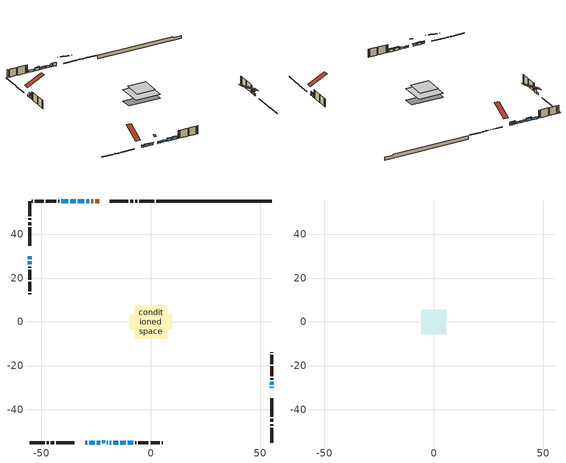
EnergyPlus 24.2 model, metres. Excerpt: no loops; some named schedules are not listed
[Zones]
conditioned space
 floor adiabatic (AdiabaticFloorConstruction): -7.55,-7.55 -7.55,7.55 7.55,7.55 7.55,-7.55 z3.23
 floor foundation (Slab1 construction): -9.94,-3.23 -9.94,3.23 9.94,3.23 9.94,-3.23 z-1.52
 wall outside (RimJoist1 construction): 1.67,55.28 -5.21,55.28 / -55.28,-55.28 -48.4,-55.28 / -55.28,55.28 -55.28,48.4 / 55.28,-55.28 55.28,-48.4 z0.79:1.09
 wall outside (RimJoist2 construction): -6.14,55.28 -7,55.28 / -47.47,-55.28 -46.61,-55.28 / -55.28,47.47 -55.28,46.61 / 55.28,-47.47 55.28,-46.61 z0.79:1.09
 wall outside (RimJoist3 construction): -7.93,55.28 -9.43,55.28 / -45.68,-55.28 -44.18,-55.28 / -55.28,45.68 -55.28,44.18 / 55.28,-45.68 55.28,-44.18 z0.79:1.09
 wall outside (RimJoist4 construction): -10.36,55.28 -18.74,55.28 / -43.25,-55.28 -34.87,-55.28 / -55.28,43.25 -55.28,34.87 / 55.28,-43.25 55.28,-34.87 z0.79:1.09
 wall outside (AdiabaticWallConstruction 1): -23.58,55.28 -25.33,55.28 / -26.25,55.28 -27.11,55.28 z0.79:2.82
 wall outside (AdiabaticWallConstruction): -28.04,55.28 -29.44,55.28 / -55.28,30.03 -55.28,28.68 / 55.28,-30.03 55.28,-29.66 / -20.12,-55.28 -19.61,-55.28 / -18.69,-55.28 -18.01,-55.28 / -37.71,55.28 -40.87,55.28 / -17.08,-55.28 -14.83,-55.28 z0.79:2.01; -30.03,-55.28 -29.04,-55.28 / -30.37,55.28 -33.42,55.28 z0.79:1.78; -28.11,-55.28 -25.67,-55.28 / -24.75,-55.28 -23.12,-55.28 z0.79:1.96; -34.35,55.28 -36.79,55.28 z0.79:2.37; -13.9,-55.28 -11.46,-55.28 / -10.53,-55.28 -8.09,-55.28 / 55.28,-28.73 55.28,-27.21 z0.79:2.31; -55.28,27.75 -55.28,26.27 z0.79:2.77
 wall outside (Wall1 construction): -41.8,55.28 -42.33,55.28 / -7.16,-55.28 -6.63,-55.28 / -55.28,25.35 -55.28,24.81 / 55.28,-26.28 55.28,-25.74 z0.79:5.67
 wall outside (Wall2 construction): -43.26,55.28 -47.92,55.28 / -5.7,-55.28 -1.04,-55.28 / -55.28,23.88 -55.28,19.22 / 55.28,-24.81 55.28,-20.15 z0.79:5.67
 wall outside (Wall3 construction): -48.85,55.28 -53.05,55.28 / -0.11,-55.28 4.09,-55.28 / -55.28,18.29 -55.28,14.09 / 55.28,-19.22 55.28,-15.02 z0.79:5.67
 wall outside (Wall4 construction): -53.98,55.28 -54.36,55.28 / 5.02,-55.28 5.39,-55.28 / -55.28,13.16 -55.28,12.79 / 55.28,-14.09 55.28,-13.72 z0.79:5.67
 wall foundation (FoundationWall1 construction): 2.6,55.28,-1.52 2.6,55.28,0.79 50.02,55.28,0.79 50.02,55.28,0.12 55.28,55.28,0.12 55.28,55.28,-1.52
 window (WindowConstruction 11): -28.04,55.28 -29.44,55.28 z0.79:2.01
 window (WindowConstruction 6): -30.03,-55.28 -29.04,-55.28 z0.79:1.78
 window (WindowConstruction 7): -28.11,-55.28 -25.68,-55.28 z0.79:1.96
 window (WindowConstruction 8): -24.75,-55.28 -23.12,-55.28 z0.79:1.96
 window (WindowConstruction 9): -30.37,55.28 -33.42,55.28 z0.79:1.78
 window (WindowConstruction 10): -34.35,55.28 -36.79,55.28 z0.79:2.37
 window (WindowConstruction 12): -55.28,30.03 -55.28,28.68 z0.79:2.01
 window (WindowConstruction 13): 55.28,-30.03 55.28,-29.66 z0.79:2.01
 window (WindowConstruction 14): -20.12,-55.28 -19.61,-55.28 z0.79:2.01
 window (WindowConstruction 15): -18.69,-55.28 -18.01,-55.28 z0.79:2.01
 window (WindowConstruction): -37.72,55.28 -40.87,55.28 z0.79:2.01
 window (WindowConstruction 1): -17.08,-55.28 -14.83,-55.28 z0.79:2.01
 window (WindowConstruction 2): -13.9,-55.28 -11.46,-55.28 z0.79:2.31
 window (WindowConstruction 3): -10.53,-55.28 -8.09,-55.28 z0.79:2.31
 window (WindowConstruction 4): -55.28,27.75 -55.28,26.28 z0.79:2.77
 window (WindowConstruction 5): 55.28,-28.73 55.28,-27.21 z0.79:2.31
 door (Door): -23.58,55.28 -25.33,55.28 z0.79:2.82
 door (Door 1): -26.25,55.28 -27.11,55.28 z0.79:2.82
 ceiling adiabatic (AdiabaticFloorConstruction): 7.55,-7.55 7.55,7.55 -7.55,7.55 -7.55,-7.55 z3.23
 roof outside (AdiabaticRoofConstruction): -21.05,-55.29,5.67 -21.05,-54.26,6.18 -22.19,-54.26,6.18 -22.19,-55.29,5.67
 skylight (SkylightConstruction): -21.05,-55.28,5.67 -21.05,-54.26,6.18 -22.19,-54.26,6.18 -22.19,-55.28,5.67
attic - vented
 floor to conditioned space (Floor1 construction Reversed): -5.64,-5.64 -5.64,5.64 5.64,5.64 5.64,-5.64 z5.67
 roof outside (Roof1 construction): -22.65,55.28,5.67 -22.65,44.61,11 -19.67,44.61,11 -19.67,55.28,5.67; -30.96,-55.28,5.67 -30.96,-44.61,11 -33.95,-44.61,11 -33.95,-55.28,5.67; -55.28,30.96,5.67 -44.61,30.96,11 -44.61,33.95,11 -55.28,33.95,5.67; 55.28,-30.96,5.67 44.61,-30.96,11 44.61,-33.95,11 55.28,-33.95,5.67
shading: -28.74,-55.28 -30.33,-55.28 -30.33,-55.58 -28.74,-55.58 z2.08; -25.38,-55.28 -28.41,-55.28 -28.41,-55.58 -25.38,-55.58 z2.26; -22.82,-55.28 -25.04,-55.28 -25.04,-55.58 -22.82,-55.58 z2.26; -33.72,55.28 -30.07,55.28 -30.07,55.58 -33.72,55.58 z2.08; -37.09,55.28 -34.05,55.28 -34.05,55.58 -37.09,55.58 z2.66; -11.16,-55.28 -14.2,-55.28 -14.2,-55.58 -11.16,-55.58 z2.61; -7.8,-55.28 -10.83,-55.28 -10.83,-55.58 -7.8,-55.58 z2.61; -55.28,25.36 -55.28,28.66 -55.58,28.66 -55.58,25.36 z3.68; 55.28,-26.3 55.28,-29.64 55.58,-29.64 55.58,-26.3 z3.23
[Building]
Building 1: Terrain=Suburbs
[Site:Location]
Montreal St Hubert_QC: Latitude {deg}=45.52; Longitude {deg}=-73.42; Time Zone {hr}=-5; Elevation {m}=27; Keep Site Location Information=Yes
[Site:GroundTemperature:Shallow]
1.93383, -0.393777, -0.58018, 0.524388, 4.95861, 9.37218, 13.1985, 15.6224, 15.8283, 13.8569, 10.1281, 5.84996
[Site:WaterMainsTemperature]
Calculation Method=Schedule; Temperature Schedule=mains temperature schedule
[Material] Roughness=Rough; Thermal Absorptance=0.9
Name | Thickness {m} | Conductivity {W/m-K} | Density {kg/m3} | Specific Heat {J/kg-K} | Solar Absorptance | Visible Absorptance
asphalt or fiberglass shingles | 0.00635 | 0.162714 | 1121.4 | 1465.45 | 0.84 | 0.84
asphalt or fiberglass shingles 1 | 0.00635 | 0.162714 | 1121.4 | 1465.45 | 0.7 | 0.7
ceiling loosefill ins | 0.254 | 0.0480833 | 16.02 | 1046.75 | 0.7 | 0.7
ceiling stud and cavity | 0.1397 | 0.0891429 | 65.682 | 1177.47 | 0.7 | 0.7
concrete 4.0 in. | 0.1016 | 1.803125 | 2242.8 | 837.4 | 0.7 | 0.7
concrete 8.0 in. | 0.2032 | 1.803125 | 2242.8 | 837.4 | 0.7 | 0.7
door material | 0.04445 | 0.0451087 | 512.64 | 1214.23 | 0.7 | 0.7
exterior vertical ins | 0.0454343 | 0.029427 | 32.04 | 1214.23 | 0.7 | 0.7
floor covering | 0.0127 | 0.0433444 | 54.468 | 1339.84 | 0.6 | 0.6
floor rigid ins; roof rigid ins; wall rigid ins 1 | 0.512978 | 0.029427 | 32.04 | 1214.23 | 0.7 | 0.7
floor stud and cavity | 0.1397 | 1.75129 | 37.0049 | 1207.88 | 0.7 | 0.7
furniture material conditioned space 1 | 0.1524 | 0.115458 | 640.8 | 1214.23 | 0.6 | 0.6
gypsum board | 0.0127 | 0.160291 | 801 | 837.4 | 0.6 | 0.6
gypsum board 1 | 0.0127 | 0.160291 | 801 | 837.4 | 0.7 | 0.7
osb sheathing 0.5 in. | 0.0127 | 0.115458 | 512.64 | 1214.23 | 0.7 | 0.7
osb sheathing 0.75 in. | 0.01905 | 0.115458 | 512.64 | 1214.23 | 0.7 | 0.7
osb sheathing 2.0 in. | 0.0508 | 0.115458 | 512.64 | 1214.23 | 0.7 | 0.7
rim joist rigid ins; wall rigid ins | 0.051816 | 0.029427 | 32.04 | 1214.23 | 0.7 | 0.7
rim joist stud and cavity | 0.0508 | 0.029095 | 125.044 | 1163.47 | 0.6 | 0.6
rim joist stud and cavity 1 | 0.0508 | 0.286837 | 125.044 | 1163.47 | 0.6 | 0.6
rim joist stud and cavity 2 | 0.0508 | 0.270689 | 125.044 | 1163.47 | 0.6 | 0.6
roof stud and cavity | 0.18415 | 1.78687 | 37.0049 | 1207.88 | 0.6 | 0.6
wall stud and cavity | 0.1397 | 0.179501 | 139.0536 | 1170.24 | 0.7 | 0.7
wall stud and cavity 1 | 0.1397 | 0.167736 | 139.0536 | 1170.24 | 0.7 | 0.7
wall stud and cavity 2 | 0.1397 | 0.163249 | 139.0536 | 1170.24 | 0.7 | 0.7
wall stud and cavity 3 | 0.1397 | 0.144779 | 139.0536 | 1170.24 | 0.7 | 0.7
wall stud and cavity 4 | 0.0889 | 0.380278 | 52.3479 | 1209.89 | 0.7 | 0.7
wall stud and cavity 5 | 0.0889 | 0.391764 | 83.0341 | 1211.67 | 0.7 | 0.7
wood siding | 0.0254 | 0.102417 | 544.68 | 1172.36 | 0 | 0
wood siding 1; wood siding 2; wood siding 3 | 0.0254 | 0.102417 | 544.68 | 1172.36 | 0.7 | 0.7
[WindowMaterial:SimpleGlazingSystem]
Name | U-Factor {W/m2-K} | Solar Heat Gain Coefficient
SkylightMaterial | 1.35496 | 0.435
WindowMaterial | 2.123 | 0.48
WindowMaterial 1 | 2.23089 | 0.47
WindowMaterial 10 | 2.975272 | 0.62
WindowMaterial 11 | 4.15402 | 0.66
WindowMaterial 12 | 4.43849 | 0.64
WindowMaterial 13 | 4.24601 | 0.65
WindowMaterial 2 | 2.13663 | 0.48
WindowMaterial 3 | 2.39725 | 0.47
WindowMaterial 4 | 2.99003 | 0.58
WindowMaterial 5 | 2.29278 | 0.47
WindowMaterial 6 | 2.73452 | 0.45
WindowMaterial 7 | 2.52217 | 0.46
WindowMaterial 8 | 2.39441 | 0.47
WindowMaterial 9 | 2.51763 | 0.46
[Construction]
AdiabaticFloorConstruction: floor stud and cavity, floor rigid ins, osb sheathing 0.75 in., floor covering
AdiabaticRoofConstruction: asphalt or fiberglass shingles 1, roof rigid ins, osb sheathing 0.75 in., roof stud and cavity
AdiabaticWallConstruction: wood siding 2, wall rigid ins 1, wall stud and cavity 4, gypsum board
AdiabaticWallConstruction 1: wood siding 3, wall rigid ins 1, wall stud and cavity 4, gypsum board
Door; Door 1: door material
Floor1 construction Reversed: gypsum board, ceiling stud and cavity, ceiling loosefill ins
FoundationWall1 construction: concrete 8.0 in., gypsum board 1
furniture construction conditioned space 1: furniture material conditioned space 1
PartitionWallConstruction: gypsum board, wall stud and cavity 5, gypsum board
RimJoist1 construction; RimJoist4 construction: wood siding 1, osb sheathing 2.0 in., rim joist stud and cavity
RimJoist2 construction: wood siding 1, rim joist rigid ins, osb sheathing 2.0 in., rim joist stud and cavity 1
RimJoist3 construction: wood siding 1, rim joist rigid ins, osb sheathing 2.0 in., rim joist stud and cavity 2
Roof1 construction: asphalt or fiberglass shingles
SkylightConstruction: SkylightMaterial
Slab1 construction: concrete 4.0 in.
Wall1 construction: wood siding, wall rigid ins, osb sheathing 0.5 in., wall stud and cavity, gypsum board
Wall2 construction: wood siding, wall rigid ins, osb sheathing 0.5 in., wall stud and cavity 1, gypsum board
Wall3 construction: wood siding, wall rigid ins, osb sheathing 0.5 in., wall stud and cavity 2, gypsum board
Wall4 construction: wood siding, wall rigid ins, osb sheathing 0.5 in., wall stud and cavity 3, gypsum board
WindowConstruction; WindowConstruction 10: WindowMaterial
WindowConstruction 1: WindowMaterial 1
WindowConstruction 11: WindowMaterial 10
WindowConstruction 12; WindowConstruction 15: WindowMaterial 11
WindowConstruction 13: WindowMaterial 12
WindowConstruction 14: WindowMaterial 13
WindowConstruction 2: WindowMaterial 2
WindowConstruction 3: WindowMaterial 3
WindowConstruction 4: WindowMaterial 4
WindowConstruction 5: WindowMaterial 5
WindowConstruction 6: WindowMaterial 6
WindowConstruction 7: WindowMaterial 7
WindowConstruction 8: WindowMaterial 8
WindowConstruction 9: WindowMaterial 9
[Zone] Multiplier=1; Part of Total Floor Area=Yes
Name | Volume {m3}
attic - vented | 108.648
conditioned space | 891.3
[Space]
Name | Zone | Volume {m3}
attic - vented 1 | attic - vented | 108.648
conditioned space 1 | conditioned space | 891.3
[ZoneInfiltration:EffectiveLeakageArea]
infil attic - vented 1: Zone or Space=attic - vented 1; Schedule=Always On Discrete; Effective Air Leakage Area {cm2}=4926.17; Stack Coefficient=0.000371146; Wind Coefficient=1.30165e-05
[ZoneMixing]
whole house fan mix: Zone or Space=attic - vented; Schedule=Always On Continuous; Design Flow Rate Calculation Method=Flow/Zone; Design Flow Rate {m3/s}=0; Source Zone or Space=conditioned space
[SurfaceProperty:ExposedFoundationPerimeter]
Slab1: Exposed Perimeter Calculation Method=TotalExposedPerimeter; Total Exposed Perimeter {m}=52.682
[InternalMass] Zone or ZoneList=conditioned space; Space or SpaceList=conditioned space 1
Name | Construction | Surface Area {m2}
furniture mass conditioned space 1 | furniture construction conditioned space 1 | 142.6
partition wall mass | PartitionWallConstruction | 356.501
[Lights]
interior lighting: Zone or ZoneList or Space or SpaceList=conditioned space 1; Schedule=interior lighting schedule; Design Level Calculation Method=LightingLevel; Lighting Level {W}=343.2; Return Air Fraction=0; Fraction Radiant=0.6; Fraction Visible=0.2; Fraction Replaceable=1
[People]
occupants: Zone or ZoneList or Space or SpaceList=conditioned space 1; Number of People Schedule=occupants schedule; Number of People Calculation Method=People; Number of People=3; Fraction Radiant=0.314171; Sensible Heat Fraction=0.56303; Activity Level Schedule=occupants activity schedule; Carbon Dioxide Generation Rate {m3/s-W}=0; Enable ASHRAE 55 Comfort Warnings=No; Mean Radiant Temperature Calculation Type=EnclosureAveraged
[ElectricEquipment] Zone or ZoneList or Space or SpaceList=conditioned space 1; Design Level Calculation Method=EquipmentLevel
Name | Schedule | Design Level {W} | Fraction Latent | Fraction Radiant | Fraction Lost
clothes dryer | clothes dryer schedule | 140.772 | 0.015 | 0.081 | 0.85
clothes washer | clothes washer schedule | 32.1985 | 0.03 | 0.162 | 0.7
cooking range | cooking range schedule | 215.147 | 0.08 | 0.432 | 0.2
dishwasher | dishwasher schedule | 66.8632 | 0.3 | 0.18 | 0.4
fridge | fridge schedule | 72.9452 | 0 | 0.6 | 0
mech vent house fan | mech vent house fan schedule | 350 | 0 | 0 | 1
mech vent house fan cfis | mech vent house fan cfis schedule | 0 | 0 | 0 | 0
misc plug loads | misc plug loads schedule | 494.7 | 0.045 | 0.513 | 0.1
whole house fan | Always On Discrete | 0 | 0 | 0 | 1
[OtherEquipment] Zone or ZoneList or Space or SpaceList=conditioned space 1; Design Level Calculation Method=EquipmentLevel
Name | Fuel Type | Schedule | Design Level {W} | Fraction Latent | Fraction Radiant | Fraction Lost
clothes dryer 1 | Electricity | clothes dryer schedule | 0 | 0.015 | 0.081 | 0.85
cooking range 1 | Electricity | cooking range schedule | 0 | 0.08 | 0.432 | 0.2
general water use latent | None | general water use schedule | 62.594 | 1 | 0 | 0
general water use sensible | None | general water use schedule | -61.6891 | 0 | 0.6 | 0
mech vent house fan latent load | None | Always On Discrete | 0 | 1 | 0 | 0
mech vent house fan sensible load | None | Always On Discrete | 0 | 0 | 0 | 0
water heater energy adjustment1 | Electricity | Always On Discrete | 0.01 | 0 | 0 | 1
[ZoneInfiltration:DesignFlowRate] Zone or ZoneList or Space or SpaceList=conditioned space 1; Schedule=Always On Discrete; Design Flow Rate Calculation Method=Flow/Zone; Design Flow Rate {m3/s}=0
infil flow; natural vent flow; whole house fan flow
[Foundation:Kiva]
Foundation Kiva 1: Initial Indoor Air Temperature {C}=21; Wall Height Above Grade {m}=0.789981; Wall Depth Below Slab {m}=0.2032; Custom Block Material Name 1=exterior vertical ins; Custom Block Depth 1 {m}=2.30999; Custom Block X Position 1 {m}=0.2159; Custom Block Z Position 1 {m}=0
[Foundation:Kiva:Settings]
Soil Conductivity {W/m-K}=0.849921; Soil Density {kg/m3}=1842.3; Soil Specific Heat {J/kg-K}=418.7; Ground Solar Absorptivity=0.9; Ground Thermal Absorptivity=0.9; Ground Surface Roughness {m}=0.03; Far-Field Width {m}=40; Deep-Ground Boundary Condition=ZeroFlux; Deep-Ground Depth {m}=40; Minimum Cell Dimension {m}=0.2; Maximum Cell Growth Coefficient=3; Simulation Timestep=Timestep
[Exterior:Lights]
exterior lighting: Schedule=exterior lighting schedule; Design Level {W}=75.6
[Schedule:Constant]
Name | Hourly Value
Always On Continuous; mech vent house fan schedule; mech vent house fan cfis schedule; Always On Discrete | 1
occupants activity schedule | 117.228
fridge schedule | 0
[Schedule:Week:Daily]
interior lighting schedule Week Rule - Jan1-Jan27: interior lighting schedule day, interior lighting schedule day, interior lighting schedule day, interior lighting schedule day, interior lighting schedule day, interior lighting schedule day, interior lighting schedule day, interior lighting schedule default day, interior lighting schedule default day, interior lighting schedule default day, interior lighting schedule default day, interior lighting schedule default day
interior lighting schedule Week Rule - Jan28-Feb3: interior lighting schedule day, interior lighting schedule day, interior lighting schedule day, interior lighting schedule day, interior lighting schedule day 1, interior lighting schedule day 1, interior lighting schedule day 1, interior lighting schedule default day, interior lighting schedule default day, interior lighting schedule default day, interior lighting schedule default day, interior lighting schedule default day
interior lighting schedule Week Rule - Feb4-Feb24: interior lighting schedule day 1, interior lighting schedule day 1, interior lighting schedule day 1, interior lighting schedule day 1, interior lighting schedule day 1, interior lighting schedule day 1, interior lighting schedule day 1, interior lighting schedule default day, interior lighting schedule default day, interior lighting schedule default day, interior lighting schedule default day, interior lighting schedule default day
interior lighting schedule Week Rule - Feb25-Mar3: interior lighting schedule day 1, interior lighting schedule day 1, interior lighting schedule day 1, interior lighting schedule day 1, interior lighting schedule day 2, interior lighting schedule day 2, interior lighting schedule day 2, interior lighting schedule default day, interior lighting schedule default day, interior lighting schedule default day, interior lighting schedule default day, interior lighting schedule default day
interior lighting schedule Week Rule - Mar4-Mar31: interior lighting schedule day 2, interior lighting schedule day 2, interior lighting schedule day 2, interior lighting schedule day 2, interior lighting schedule day 2, interior lighting schedule day 2, interior lighting schedule day 2, interior lighting schedule default day, interior lighting schedule default day, interior lighting schedule default day, interior lighting schedule default day, interior lighting schedule default day
interior lighting schedule Week Rule - Apr1-Apr28: interior lighting schedule day 3, interior lighting schedule day 3, interior lighting schedule day 3, interior lighting schedule day 3, interior lighting schedule day 3, interior lighting schedule day 3, interior lighting schedule day 3, interior lighting schedule default day, interior lighting schedule default day, interior lighting schedule default day, interior lighting schedule default day, interior lighting schedule default day
interior lighting schedule Week Rule - Apr29-May5: interior lighting schedule day 3, interior lighting schedule day 3, interior lighting schedule day 4, interior lighting schedule day 4, interior lighting schedule day 4, interior lighting schedule day 4, interior lighting schedule day 4, interior lighting schedule default day, interior lighting schedule default day, interior lighting schedule default day, interior lighting schedule default day, interior lighting schedule default day
interior lighting schedule Week Rule - May6-May26: interior lighting schedule day 4, interior lighting schedule day 4, interior lighting schedule day 4, interior lighting schedule day 4, interior lighting schedule day 4, interior lighting schedule day 4, interior lighting schedule day 4, interior lighting schedule default day, interior lighting schedule default day, interior lighting schedule default day, interior lighting schedule default day, interior lighting schedule default day
interior lighting schedule Week Rule - May27-Jun2: interior lighting schedule day 4, interior lighting schedule day 4, interior lighting schedule day 4, interior lighting schedule day 4, interior lighting schedule day 4, interior lighting schedule day 5, interior lighting schedule day 5, interior lighting schedule default day, interior lighting schedule default day, interior lighting schedule default day, interior lighting schedule default day, interior lighting schedule default day
interior lighting schedule Week Rule - Jun3-Jun30: interior lighting schedule day 5, interior lighting schedule day 5, interior lighting schedule day 5, interior lighting schedule day 5, interior lighting schedule day 5, interior lighting schedule day 5, interior lighting schedule day 5, interior lighting schedule default day, interior lighting schedule default day, interior lighting schedule default day, interior lighting schedule default day, interior lighting schedule default day
interior lighting schedule Week Rule - Jul1-Jul28: interior lighting schedule day 6, interior lighting schedule day 6, interior lighting schedule day 6, interior lighting schedule day 6, interior lighting schedule day 6, interior lighting schedule day 6, interior lighting schedule day 6, interior lighting schedule default day, interior lighting schedule default day, interior lighting schedule default day, interior lighting schedule default day, interior lighting schedule default day
interior lighting schedule Week Rule - Jul29-Aug4: interior lighting schedule day 6, interior lighting schedule day 6, interior lighting schedule day 6, interior lighting schedule day 7, interior lighting schedule day 7, interior lighting schedule day 7, interior lighting schedule day 7, interior lighting schedule default day, interior lighting schedule default day, interior lighting schedule default day, interior lighting schedule default day, interior lighting schedule default day
interior lighting schedule Week Rule - Aug5-Aug25: interior lighting schedule day 7, interior lighting schedule day 7, interior lighting schedule day 7, interior lighting schedule day 7, interior lighting schedule day 7, interior lighting schedule day 7, interior lighting schedule day 7, interior lighting schedule default day, interior lighting schedule default day, interior lighting schedule default day, interior lighting schedule default day, interior lighting schedule default day
interior lighting schedule Week Rule - Aug26-Sep1: interior lighting schedule day 7, interior lighting schedule day 7, interior lighting schedule day 7, interior lighting schedule day 7, interior lighting schedule day 7, interior lighting schedule day 7, interior lighting schedule day 8, interior lighting schedule default day, interior lighting schedule default day, interior lighting schedule default day, interior lighting schedule default day, interior lighting schedule default day
interior lighting schedule Week Rule - Sep2-Sep29: interior lighting schedule day 8, interior lighting schedule day 8, interior lighting schedule day 8, interior lighting schedule day 8, interior lighting schedule day 8, interior lighting schedule day 8, interior lighting schedule day 8, interior lighting schedule default day, interior lighting schedule default day, interior lighting schedule default day, interior lighting schedule default day, interior lighting schedule default day
interior lighting schedule Week Rule - Sep30-Oct6: interior lighting schedule day 8, interior lighting schedule day 9, interior lighting schedule day 9, interior lighting schedule day 9, interior lighting schedule day 9, interior lighting schedule day 9, interior lighting schedule day 9, interior lighting schedule default day, interior lighting schedule default day, interior lighting schedule default day, interior lighting schedule default day, interior lighting schedule default day
interior lighting schedule Week Rule - Oct7-Oct27: interior lighting schedule day 9, interior lighting schedule day 9, interior lighting schedule day 9, interior lighting schedule day 9, interior lighting schedule day 9, interior lighting schedule day 9, interior lighting schedule day 9, interior lighting schedule default day, interior lighting schedule default day, interior lighting schedule default day, interior lighting schedule default day, interior lighting schedule default day
interior lighting schedule Week Rule - Oct28-Nov3: interior lighting schedule day 9, interior lighting schedule day 9, interior lighting schedule day 9, interior lighting schedule day 9, interior lighting schedule day 10, interior lighting schedule day 10, interior lighting schedule day 10, interior lighting schedule default day, interior lighting schedule default day, interior lighting schedule default day, interior lighting schedule default day, interior lighting schedule default day
interior lighting schedule Week Rule - Nov4-Nov24: interior lighting schedule day 10, interior lighting schedule day 10, interior lighting schedule day 10, interior lighting schedule day 10, interior lighting schedule day 10, interior lighting schedule day 10, interior lighting schedule day 10, interior lighting schedule default day, interior lighting schedule default day, interior lighting schedule default day, interior lighting schedule default day, interior lighting schedule default day
interior lighting schedule Week Rule - Nov25-Dec1: interior lighting schedule day 10, interior lighting schedule day 10, interior lighting schedule day 10, interior lighting schedule day 10, interior lighting schedule day 10, interior lighting schedule day 10, interior lighting schedule day 11, interior lighting schedule default day, interior lighting schedule default day, interior lighting schedule default day, interior lighting schedule default day, interior lighting schedule default day
interior lighting schedule Week Rule - Dec2-Dec31: interior lighting schedule day 11, interior lighting schedule day 11, interior lighting schedule day 11, interior lighting schedule day 11, interior lighting schedule day 11, interior lighting schedule day 11, interior lighting schedule day 11, interior lighting schedule default day, interior lighting schedule default day, interior lighting schedule default day, interior lighting schedule default day, interior lighting schedule default day
occupants schedule Week Rule - Jan1-Dec31: occupants schedule day, occupants schedule day, occupants schedule day, occupants schedule day, occupants schedule day, occupants schedule day, occupants schedule day, occupants schedule default day, occupants schedule default day, occupants schedule default day, occupants schedule default day, occupants schedule default day
clothes dryer schedule Week Rule - Jan1-Dec31: clothes dryer schedule day, clothes dryer schedule day, clothes dryer schedule day, clothes dryer schedule day, clothes dryer schedule day, clothes dryer schedule day, clothes dryer schedule day, clothes dryer schedule default day, clothes dryer schedule default day, clothes dryer schedule default day, clothes dryer schedule default day, clothes dryer schedule default day
clothes washer schedule Week Rule - Jan1-Dec31: clothes washer schedule day, clothes washer schedule day, clothes washer schedule day, clothes washer schedule day, clothes washer schedule day, clothes washer schedule day, clothes washer schedule day, clothes washer schedule default day, clothes washer schedule default day, clothes washer schedule default day, clothes washer schedule default day, clothes washer schedule default day
cooking range schedule Week Rule - Jan1-Dec31: cooking range schedule day, cooking range schedule day, cooking range schedule day, cooking range schedule day, cooking range schedule day, cooking range schedule day, cooking range schedule day, cooking range schedule default day, cooking range schedule default day, cooking range schedule default day, cooking range schedule default day, cooking range schedule default day
dishwasher schedule Week Rule - Jan1-Dec31: dishwasher schedule day, dishwasher schedule day, dishwasher schedule day, dishwasher schedule day, dishwasher schedule day, dishwasher schedule day, dishwasher schedule day, dishwasher schedule default day, dishwasher schedule default day, dishwasher schedule default day, dishwasher schedule default day, dishwasher schedule default day
misc plug loads schedule Week Rule - Jan1-Dec31: misc plug loads schedule day, misc plug loads schedule day, misc plug loads schedule day, misc plug loads schedule day, misc plug loads schedule day, misc plug loads schedule day, misc plug loads schedule day, misc plug loads schedule default day, misc plug loads schedule default day, misc plug loads schedule default day, misc plug loads schedule default day, misc plug loads schedule default day
general water use schedule Week Rule - Jan1-Dec31: general water use schedule day, general water use schedule day, general water use schedule day, general water use schedule day, general water use schedule day, general water use schedule day, general water use schedule day, general water use schedule default day, general water use schedule default day, general water use schedule default day, general water use schedule default day, general water use schedule default day
exterior lighting schedule Week Rule - Jan1-Jan27: exterior lighting schedule day, exterior lighting schedule day, exterior lighting schedule day, exterior lighting schedule day, exterior lighting schedule day, exterior lighting schedule day, exterior lighting schedule day, exterior lighting schedule default day, exterior lighting schedule default day, exterior lighting schedule default day, exterior lighting schedule default day, exterior lighting schedule default day
exterior lighting schedule Week Rule - Jan28-Feb3: exterior lighting schedule day, exterior lighting schedule day, exterior lighting schedule day, exterior lighting schedule day, exterior lighting schedule day 1, exterior lighting schedule day 1, exterior lighting schedule day 1, exterior lighting schedule default day, exterior lighting schedule default day, exterior lighting schedule default day, exterior lighting schedule default day, exterior lighting schedule default day
exterior lighting schedule Week Rule - Feb4-Feb24: exterior lighting schedule day 1, exterior lighting schedule day 1, exterior lighting schedule day 1, exterior lighting schedule day 1, exterior lighting schedule day 1, exterior lighting schedule day 1, exterior lighting schedule day 1, exterior lighting schedule default day, exterior lighting schedule default day, exterior lighting schedule default day, exterior lighting schedule default day, exterior lighting schedule default day
exterior lighting schedule Week Rule - Feb25-Mar3: exterior lighting schedule day 1, exterior lighting schedule day 1, exterior lighting schedule day 1, exterior lighting schedule day 1, exterior lighting schedule day 2, exterior lighting schedule day 2, exterior lighting schedule day 2, exterior lighting schedule default day, exterior lighting schedule default day, exterior lighting schedule default day, exterior lighting schedule default day, exterior lighting schedule default day
exterior lighting schedule Week Rule - Mar4-Mar31: exterior lighting schedule day 2, exterior lighting schedule day 2, exterior lighting schedule day 2, exterior lighting schedule day 2, exterior lighting schedule day 2, exterior lighting schedule day 2, exterior lighting schedule day 2, exterior lighting schedule default day, exterior lighting schedule default day, exterior lighting schedule default day, exterior lighting schedule default day, exterior lighting schedule default day
exterior lighting schedule Week Rule - Apr1-Apr28: exterior lighting schedule day 3, exterior lighting schedule day 3, exterior lighting schedule day 3, exterior lighting schedule day 3, exterior lighting schedule day 3, exterior lighting schedule day 3, exterior lighting schedule day 3, exterior lighting schedule default day, exterior lighting schedule default day, exterior lighting schedule default day, exterior lighting schedule default day, exterior lighting schedule default day
exterior lighting schedule Week Rule - Apr29-May5: exterior lighting schedule day 3, exterior lighting schedule day 3, exterior lighting schedule day 4, exterior lighting schedule day 4, exterior lighting schedule day 4, exterior lighting schedule day 4, exterior lighting schedule day 4, exterior lighting schedule default day, exterior lighting schedule default day, exterior lighting schedule default day, exterior lighting schedule default day, exterior lighting schedule default day
exterior lighting schedule Week Rule - May6-May26: exterior lighting schedule day 4, exterior lighting schedule day 4, exterior lighting schedule day 4, exterior lighting schedule day 4, exterior lighting schedule day 4, exterior lighting schedule day 4, exterior lighting schedule day 4, exterior lighting schedule default day, exterior lighting schedule default day, exterior lighting schedule default day, exterior lighting schedule default day, exterior lighting schedule default day
exterior lighting schedule Week Rule - May27-Jun2: exterior lighting schedule day 4, exterior lighting schedule day 4, exterior lighting schedule day 4, exterior lighting schedule day 4, exterior lighting schedule day 4, exterior lighting schedule day 5, exterior lighting schedule day 5, exterior lighting schedule default day, exterior lighting schedule default day, exterior lighting schedule default day, exterior lighting schedule default day, exterior lighting schedule default day
exterior lighting schedule Week Rule - Jun3-Jun30: exterior lighting schedule day 5, exterior lighting schedule day 5, exterior lighting schedule day 5, exterior lighting schedule day 5, exterior lighting schedule day 5, exterior lighting schedule day 5, exterior lighting schedule day 5, exterior lighting schedule default day, exterior lighting schedule default day, exterior lighting schedule default day, exterior lighting schedule default day, exterior lighting schedule default day
exterior lighting schedule Week Rule - Jul1-Jul28: exterior lighting schedule day 6, exterior lighting schedule day 6, exterior lighting schedule day 6, exterior lighting schedule day 6, exterior lighting schedule day 6, exterior lighting schedule day 6, exterior lighting schedule day 6, exterior lighting schedule default day, exterior lighting schedule default day, exterior lighting schedule default day, exterior lighting schedule default day, exterior lighting schedule default day
exterior lighting schedule Week Rule - Jul29-Aug4: exterior lighting schedule day 6, exterior lighting schedule day 6, exterior lighting schedule day 6, exterior lighting schedule day 7, exterior lighting schedule day 7, exterior lighting schedule day 7, exterior lighting schedule day 7, exterior lighting schedule default day, exterior lighting schedule default day, exterior lighting schedule default day, exterior lighting schedule default day, exterior lighting schedule default day
exterior lighting schedule Week Rule - Aug5-Aug25: exterior lighting schedule day 7, exterior lighting schedule day 7, exterior lighting schedule day 7, exterior lighting schedule day 7, exterior lighting schedule day 7, exterior lighting schedule day 7, exterior lighting schedule day 7, exterior lighting schedule default day, exterior lighting schedule default day, exterior lighting schedule default day, exterior lighting schedule default day, exterior lighting schedule default day
exterior lighting schedule Week Rule - Aug26-Sep1: exterior lighting schedule day 7, exterior lighting schedule day 7, exterior lighting schedule day 7, exterior lighting schedule day 7, exterior lighting schedule day 7, exterior lighting schedule day 7, exterior lighting schedule day 8, exterior lighting schedule default day, exterior lighting schedule default day, exterior lighting schedule default day, exterior lighting schedule default day, exterior lighting schedule default day
exterior lighting schedule Week Rule - Sep2-Sep29: exterior lighting schedule day 8, exterior lighting schedule day 8, exterior lighting schedule day 8, exterior lighting schedule day 8, exterior lighting schedule day 8, exterior lighting schedule day 8, exterior lighting schedule day 8, exterior lighting schedule default day, exterior lighting schedule default day, exterior lighting schedule default day, exterior lighting schedule default day, exterior lighting schedule default day
[Schedule:Year]
interior lighting schedule: interior lighting schedule Week Rule - Jan1-Jan27, 1, 1, 1, 27, interior lighting schedule Week Rule - Jan28-Feb3, 1, 28, 2, 3, interior lighting schedule Week Rule - Feb4-Feb24, 2, 4, 2, 24, interior lighting schedule Week Rule - Feb25-Mar3, 2, 25, 3, 3, interior lighting schedule Week Rule - Mar4-Mar31, 3, 4, 3, 31, interior lighting schedule Week Rule - Apr1-Apr28, 4, 1, 4, 28, interior lighting schedule Week Rule - Apr29-May5, 4, 29, 5, 5, interior lighting schedule Week Rule - May6-May26, 5, 6, 5, 26, interior lighting schedule Week Rule - May27-Jun2, 5, 27, 6, 2, interior lighting schedule Week Rule - Jun3-Jun30, 6, 3, 6, 30, interior lighting schedule Week Rule - Jul1-Jul28, 7, 1, 7, 28, interior lighting schedule Week Rule - Jul29-Aug4, 7, 29, 8, 4, interior lighting schedule Week Rule - Aug5-Aug25, 8, 5, 8, 25, interior lighting schedule Week Rule - Aug26-Sep1, 8, 26, 9, 1, interior lighting schedule Week Rule - Sep2-Sep29, 9, 2, 9, 29, interior lighting schedule Week Rule - Sep30-Oct6, 9, 30, 10, 6, interior lighting schedule Week Rule - Oct7-Oct27, 10, 7, 10, 27, interior lighting schedule Week Rule - Oct28-Nov3, 10, 28, 11, 3, interior lighting schedule Week Rule - Nov4-Nov24, 11, 4, 11, 24, interior lighting schedule Week Rule - Nov25-Dec1, 11, 25, 12, 1, interior lighting schedule Week Rule - Dec2-Dec31, 12, 2, 12, 31
occupants schedule: occupants schedule Week Rule - Jan1-Dec31, 1, 1, 12, 31
clothes dryer schedule: clothes dryer schedule Week Rule - Jan1-Dec31, 1, 1, 12, 31
clothes washer schedule: clothes washer schedule Week Rule - Jan1-Dec31, 1, 1, 12, 31
cooking range schedule: cooking range schedule Week Rule - Jan1-Dec31, 1, 1, 12, 31
dishwasher schedule: dishwasher schedule Week Rule - Jan1-Dec31, 1, 1, 12, 31
misc plug loads schedule: misc plug loads schedule Week Rule - Jan1-Dec31, 1, 1, 12, 31
general water use schedule: general water use schedule Week Rule - Jan1-Dec31, 1, 1, 12, 31
exterior lighting schedule: exterior lighting schedule Week Rule - Jan1-Jan27, 1, 1, 1, 27, exterior lighting schedule Week Rule - Jan28-Feb3, 1, 28, 2, 3, exterior lighting schedule Week Rule - Feb4-Feb24, 2, 4, 2, 24, exterior lighting schedule Week Rule - Feb25-Mar3, 2, 25, 3, 3, exterior lighting schedule Week Rule - Mar4-Mar31, 3, 4, 3, 31, exterior lighting schedule Week Rule - Apr1-Apr28, 4, 1, 4, 28, exterior lighting schedule Week Rule - Apr29-May5, 4, 29, 5, 5, exterior lighting schedule Week Rule - May6-May26, 5, 6, 5, 26, exterior lighting schedule Week Rule - May27-Jun2, 5, 27, 6, 2, exterior lighting schedule Week Rule - Jun3-Jun30, 6, 3, 6, 30, exterior lighting schedule Week Rule - Jul1-Jul28, 7, 1, 7, 28, exterior lighting schedule Week Rule - Jul29-Aug4, 7, 29, 8, 4, exterior lighting schedule Week Rule - Aug5-Aug25, 8, 5, 8, 25, exterior lighting schedule Week Rule - Aug26-Sep1, 8, 26, 9, 1, exterior lighting schedule Week Rule - Sep2-Sep29, 9, 2, 9, 29, exterior lighting schedule Week Rule - Sep30-Oct6, 9, 30, 10, 6, exterior lighting schedule Week Rule - Oct7-Oct27, 10, 7, 10, 27, exterior lighting schedule Week Rule - Oct28-Nov3, 10, 28, 11, 3, exterior lighting schedule Week Rule - Nov4-Nov24, 11, 4, 11, 24, exterior lighting schedule Week Rule - Nov25-Dec1, 11, 25, 12, 1, exterior lighting schedule Week Rule - Dec2-Dec31, 12, 2, 12, 31
[Schedule:Compact]
mains temperature schedule: Through: 01/01, For: AllDays, Until: 24:00, 6.48833, Through: 01/02, For: AllDays, Until: 24:00, 6.41, Through: 01/03, For: AllDays, Until: 24:00, 6.33278, Through: 01/04, For: AllDays, Until: 24:00, 6.25667, Through: 01/05, For: AllDays, Until: 24:00, 6.18222, Through: 01/06, For: AllDays, Until: 24:00, 6.10889, Through: 01/07, For: AllDays, Until: 24:00, 6.03722, Through: 01/08, For: AllDays, Until: 24:00, 5.96667, Through: 01/09, For: AllDays, Until: 24:00, 5.89778, Through: 01/10, For: AllDays, Until: 24:00, 5.83, Through: 01/11, For: AllDays, Until: 24:00, 5.76389, Through: 01/12, For: AllDays, Until: 24:00, 5.69944, Through: 01/13, For: AllDays, Until: 24:00, 5.63611, Through: 01/14, For: AllDays, Until: 24:00, 5.57444, Through: 01/15, For: AllDays, Until: 24:00, 5.51444, Through: 01/16, For: AllDays, Until: 24:00, 5.45611, Through: 01/17, For: AllDays, Until: 24:00, 5.39944, Through: 01/18, For: AllDays, Until: 24:00, 5.34389, Through: 01/19, For: AllDays, Until: 24:00, 5.29, Through: 01/20, For: AllDays, Until: 24:00, 5.23833, Through: 01/21, For: AllDays, Until: 24:00, 5.18778, Through: 01/22, For: AllDays, Until: 24:00, 5.13889, Through: 01/23, For: AllDays, Until: 24:00, 5.09222, Through: 01/24, For: AllDays, Until: 24:00, 5.04667, Through: 01/25, For: AllDays, Until: 24:00, 5.00278, Through: 01/26, For: AllDays, Until: 24:00, 4.96111, Through: 01/27, For: AllDays, Until: 24:00, 4.92111, Through: 01/28, For: AllDays, Until: 24:00, 4.88222, Through: 01/29, For: AllDays, Until: 24:00, 4.84556, Through: 01/30, For: AllDays, Until: 24:00, 4.81056, Through: 01/31, For: AllDays, Until: 24:00, 4.77722, Through: 02/01, For: AllDays, Until: 24:00, 4.74611, Through: 02/02, For: AllDays, Until: 24:00, 4.71667, Through: 02/03, For: AllDays, Until: 24:00, 4.68889, Through: 02/04, For: AllDays, Until: 24:00, 4.66278, Through: 02/05, For: AllDays, Until: 24:00, 4.63833, Through: 02/06, For: AllDays, Until: 24:00, 4.61611, Through: 02/07, For: AllDays, Until: 24:00, 4.59556, Through: 02/08, For: AllDays, Until: 24:00, 4.57667, Through: 02/09, For: AllDays, Until: 24:00, 4.56, Through: 02/10, For: AllDays, Until: 24:00, 4.545, Through: 02/11, For: AllDays, Until: 24:00, 4.53167, Through: 02/12, For: AllDays, Until: 24:00, 4.52056, Through: 02/13, For: AllDays, Until: 24:00, 4.51111, Through: 02/14, For: AllDays, Until: 24:00, 4.50333, Through: 02/15, For: AllDays, Until: 24:00, 4.49778, Through: 02/16, For: AllDays, Until: 24:00, 4.49389, Through: 02/17, For: AllDays, Until: 24:00, 4.49167, Through: 02/18, For: AllDays, Until: 24:00, 4.49167, Through: 02/19, For: AllDays, Until: 24:00, 4.49333, Through: 02/20, For: AllDays, Until: 24:00, 4.49722, Through: 02/21, For: AllDays, Until: 24:00, 4.50278, Through: 02/22, For: AllDays, Until: 24:00, 4.51, Through: 02/23, For: AllDays, Until: 24:00, 4.51889, Through: 02/24, For: AllDays, Until: 24:00, 4.53, Through: 02/25, For: AllDays, Until: 24:00, 4.54333, Through: 02/26, For: AllDays, Until: 24:00, 4.55778, Through: 02/27, For: AllDays, Until: 24:00, 4.57444, Through: 02/28, For: AllDays, Until: 24:00, 4.59278, Through: 03/01, For: AllDays, Until: 24:00, 4.61333, Through: 03/02, For: AllDays, Until: 24:00, 4.63556, Through: 03/03, For: AllDays, Until: 24:00, 4.65944, Through: 03/04, For: AllDays, Until: 24:00, 4.685, Through: 03/05, For: AllDays, Until: 24:00, 4.71278, Through: 03/06, For: AllDays, Until: 24:00, 4.74222, Through: 03/07, For: AllDays, Until: 24:00, 4.77333, Through: 03/08, For: AllDays, Until: 24:00, 4.80611, Through: 03/09, For: AllDays, Until: 24:00, 4.84111, Through: 03/10, For: AllDays, Until: 24:00, 4.87722, Through: 03/11, For: AllDays, Until: 24:00, 4.91556, Through: 03/12, For: AllDays, Until: 24:00, 4.95556, Through: 03/13, For: AllDays, Until: 24:00, 4.99722, Through: 03/14, For: AllDays, Until: 24:00, 5.04056, Through: 03/15, For: AllDays, Until: 24:00, 5.08611, Through: 03/16, For: AllDays, Until: 24:00, 5.13278, Through: 03/17, For: AllDays, Until: 24:00, 5.18111, Through: 03/18, For: AllDays, Until: 24:00, 5.23167, Through: 03/19, For: AllDays, Until: 24:00, 5.28333, Through: 03/20, For: AllDays, Until: 24:00, 5.33667, Through: 03/21, For: AllDays, Until: 24:00, 5.39167, Through: 03/22, For: AllDays, Until: 24:00, 5.44833, Through: 03/23, For: AllDays, Until: 24:00, 5.50667, Through: 03/24, For: AllDays, Until: 24:00, 5.56667, Through: 03/25, For: AllDays, Until: 24:00, 5.62778, Through: 03/26, For: AllDays, Until: 24:00, 5.69056, Through: 03/27, For: AllDays, Until: 24:00, 5.755, Through: 03/28, For: AllDays, Until: 24:00, 5.82111, Through: 03/29, For: AllDays, Until: 24:00, 5.88833, Through: 03/30, For: AllDays, Until: 24:00, 5.95722, Through: 03/31, For: AllDays, Until: 24:00, 6.02778, Through: 04/01, For: AllDays, Until: 24:00, 6.09944, Through: 04/02, For: AllDays, Until: 24:00, 6.17222, Through: 04/03, For: AllDays, Until: 24:00, 6.24667, Through: 04/04, For: AllDays, Until: 24:00, 6.32222, Through: 04/05, For: AllDays, Until: 24:00, 6.39944, Through: 04/06, For: AllDays, Until: 24:00, 6.47778, Through: 04/07, For: AllDays, Until: 24:00, 6.55778, Through: 04/08, For: AllDays, Until: 24:00, 6.63889, Through: 04/09, For: AllDays, Until: 24:00, 6.72056, Through: 04/10, For: AllDays, Until: 24:00, 6.80444, Through: 04/11, For: AllDays, Until: 24:00, 6.88889, Through: 04/12, For: AllDays, Until: 24:00, 6.97444, Through: 04/13, For: AllDays, Until: 24:00, 7.06111, Through: 04/14, For: AllDays, Until: 24:00, 7.14944, Through: 04/15, For: AllDays, Until: 24:00, 7.23833, Through: 04/16, For: AllDays, Until: 24:00, 7.32833, Through: 04/17, For: AllDays, Until: 24:00, 7.41944, Through: 04/18, For: AllDays, Until: 24:00, 7.51167, Through: 04/19, For: AllDays, Until: 24:00, 7.605, Through: 04/20, For: AllDays, Until: 24:00, 7.69889, Through: 04/21, For: AllDays, Until: 24:00, 7.79389, Through: 04/22, For: AllDays, Until: 24:00, 7.88944, Through: 04/23, For: AllDays, Until: 24:00, 7.98611, Through: 04/24, For: AllDays, Until: 24:00, 8.08389, Through: 04/25, For: AllDays, Until: 24:00, 8.18222, Through: 04/26, For: AllDays, Until: 24:00, 8.28111, Through: 04/27, For: AllDays, Until: 24:00, 8.38111, Through: 04/28, For: AllDays, Until: 24:00, 8.48167, Through: 04/29, For: AllDays, Until: 24:00, 8.58278, Through: 04/30, For: AllDays, Until: 24:00, 8.685, Through: 05/01, For: AllDays, Until: 24:00, 8.78722, Through: 05/02, For: AllDays, Until: 24:00, 8.89056, Through: 05/03, For: AllDays, Until: 24:00, 8.99444, Through: 05/04, For: AllDays, Until: 24:00, 9.09833, Through: 05/05, For: AllDays, Until: 24:00, 9.20333, Through: 05/06, For: AllDays, Until: 24:00, 9.30833, Through: 05/07, For: AllDays, Until: 24:00, 9.41389, Through: 05/08, For: AllDays, Until: 24:00, 9.52, Through: 05/09, For: AllDays, Until: 24:00, 9.62667, Through: 05/10, For: AllDays, Until: 24:00, 9.73333, Through: 05/11, For: AllDays, Until: 24:00, 9.84056, Through: 05/12, For: AllDays, Until: 24:00, 9.94778, Through: 05/13, For: AllDays, Until: 24:00, 10.0556, Through: 05/14, For: AllDays, Until: 24:00, 10.1633, Through: 05/15, For: AllDays, Until: 24:00, 10.2711, Through: 05/16, For: AllDays, Until: 24:00, 10.3794, Through: 05/17, For: AllDays, Until: 24:00, 10.4878, Through: 05/18, For: AllDays, Until: 24:00, 10.5961, Through: 05/19, For: AllDays, Until: 24:00, 10.705, Through: 05/20, For: AllDays, Until: 24:00, 10.8133, Through: 05/21, For: AllDays, Until: 24:00, 10.9217, Through: 05/22, For: AllDays, Until: 24:00, 11.03, Through: 05/23, For: AllDays, Until: 24:00, 11.1383, Through: 05/24, For: AllDays, Until: 24:00, 11.2467, Through: 05/25, For: AllDays, Until: 24:00, 11.355, Through: 05/26, For: AllDays, Until: 24:00, 11.4628, Through: 05/27, For: AllDays, Until: 24:00, 11.5706, Through: 05/28, For: AllDays, Until: 24:00, 11.6783, Through: 05/29, For: AllDays, Until: 24:00, 11.7856, Through: 05/30, For: AllDays, Until: 24:00, 11.8928, Through: 05/31, For: AllDays, Until: 24:00, 11.9994, Through: 06/01, For: AllDays, Until: 24:00, 12.1056, Through: 06/02, For: AllDays, Until: 24:00, 12.2117, Through: 06/03, For: AllDays, Until: 24:00, 12.3172, Through: 06/04, For: AllDays, Until: 24:00, 12.4222, Through: 06/05, For: AllDays, Until: 24:00, 12.5267, Through: 06/06, For: AllDays, Until: 24:00, 12.6306, Through: 06/07, For: AllDays, Until: 24:00, 12.7344, Through: 06/08, For: AllDays, Until: 24:00, 12.8372, Through: 06/09, For: AllDays, Until: 24:00, 12.9394, Through: 06/10, For: AllDays, Until: 24:00, 13.0411, Through: 06/11, For: AllDays, Until: 24:00, 13.1422, Through: 06/12, For: AllDays, Until: 24:00, 13.2428, Through: 06/13, For: AllDays, Until: 24:00, 13.3422, Through: 06/14, For: AllDays, Until: 24:00, 13.4411, Through: 06/15, For: AllDays, Until: 24:00, 13.5394, Through: 06/16, For: AllDays, Until: 24:00, 13.6367, Through: 06/17, For: AllDays, Until: 24:00, 13.7328, Through: 06/18, For: AllDays, Until: 24:00, 13.8283, Through: 06/19, For: AllDays, Until: 24:00, 13.9233, Through: 06/20, For: AllDays, Until: 24:00, 14.0172, Through: 06/21, For: AllDays, Until: 24:00, 14.11, Through: 06/22, For: AllDays, Until: 24:00, 14.2017, Through: 06/23, For: AllDays, Until: 24:00, 14.2922, Through: 06/24, For: AllDays, Until: 24:00, 14.3822, Through: 06/25, For: AllDays, Until: 24:00, 14.4711, Through: 06/26, For: AllDays, Until: 24:00, 14.5583, Through: 06/27, For: AllDays, Until: 24:00, 14.645, Through: 06/28, For: AllDays, Until: 24:00, 14.7306, Through: 06/29, For: AllDays, Until: 24:00, 14.8144, Through: 06/30, For: AllDays, Until: 24:00, 14.8978, Through: 07/01, For: AllDays, Until: 24:00, 14.9794, Through: 07/02, For: AllDays, Until: 24:00, 15.06, Through: 07/03, For: AllDays, Until: 24:00, 15.1394, Through: 07/04, For: AllDays, Until: 24:00, 15.2172, Through: 07/05, For: AllDays, Until: 24:00, 15.2939, Through: 07/06, For: AllDays, Until: 24:00, 15.3694, Through: 07/07, For: AllDays, Until: 24:00, 15.4433, Through: 07/08, For: AllDays, Until: 24:00, 15.5161, Through: 07/09, For: AllDays, Until: 24:00, 15.5872, Through: 07/10, For: AllDays, Until: 24:00, 15.6572, Through: 07/11, For: AllDays, Until: 24:00, 15.7256, Through: 07/12, For: AllDays, Until: 24:00, 15.7922, Through: 07/13, For: AllDays, Until: 24:00, 15.8578, Through: 07/14, For: AllDays, Until: 24:00, 15.9217, Through: 07/15, For: AllDays, Until: 24:00, 15.9839, Through: 07/16, For: AllDays, Until: 24:00, 16.045, Through: 07/17, For: AllDays, Until: 24:00, 16.1044, Through: 07/18, For: AllDays, Until: 24:00, 16.1622, Through: 07/19, For: AllDays, Until: 24:00, 16.2183, Through: 07/20, For: AllDays, Until: 24:00, 16.2728, Through: 07/21, For: AllDays, Until: 24:00, 16.3256, Through: 07/22, For: AllDays, Until: 24:00, 16.3772, Through: 07/23, For: AllDays, Until: 24:00, 16.4267, Through: 07/24, For: AllDays, Until: 24:00, 16.4744, Through: 07/25, For: AllDays, Until: 24:00, 16.5211, Through: 07/26, For: AllDays, Until: 24:00, 16.5656, Through: 07/27, For: AllDays, Until: 24:00, 16.6083, Through: 07/28, For: AllDays, Until: 24:00, 16.6494, Through: 07/29, For: AllDays, Until: 24:00, 16.6889, Through: 07/30, For: AllDays, Until: 24:00, 16.7267, Through: 07/31, For: AllDays, Until: 24:00, 16.7628, Through: 08/01, For: AllDays, Until: 24:00, 16.7972, Through: 08/02, For: AllDays, Until: 24:00, 16.8294, Through: 08/03, For: AllDays, Until: 24:00, 16.86, Through: 08/04, For: AllDays, Until: 24:00, 16.8889, Through: 08/05, For: AllDays, Until: 24:00, 16.9156, Through: 08/06, For: AllDays, Until: 24:00, 16.9411, Through: 08/07, For: AllDays, Until: 24:00, 16.9644, Through: 08/08, For: AllDays, Until: 24:00, 16.9861, Through: 08/09, For: AllDays, Until: 24:00, 17.0056, Through: 08/10, For: AllDays, Until: 24:00, 17.0233, Through: 08/11, For: AllDays, Until: 24:00, 17.0394, Through: 08/12, For: AllDays, Until: 24:00, 17.0539, Through: 08/13, For: AllDays, Until: 24:00, 17.0661, Through: 08/14, For: AllDays, Until: 24:00, 17.0767, Through: 08/15, For: AllDays, Until: 24:00, 17.085, Through: 08/16, For: AllDays, Until: 24:00, 17.0922, Through: 08/17, For: AllDays, Until: 24:00, 17.0967, Through: 08/18, For: AllDays, Until: 24:00, 17.1, Through: 08/19, For: AllDays, Until: 24:00, 17.1011, Through: 08/20, For: AllDays, Until: 24:00, 17.1006, Through: 08/21, For: AllDays, Until: 24:00, 17.0978, Through: 08/22, For: AllDays, Until: 24:00, 17.0933, Through: 08/23, For: AllDays, Until: 24:00, 17.0872, Through: 08/24, For: AllDays, Until: 24:00, 17.0789, Through: 08/25, For: AllDays, Until: 24:00, 17.0689, Through: 08/26, For: AllDays, Until: 24:00, 17.0572, Through: 08/27, For: AllDays, Until: 24:00, 17.0433, Through: 08/28, For: AllDays, Until: 24:00, 17.0278, Through: 08/29, For: AllDays, Until: 24:00, 17.01, Through: 08/30, For: AllDays, Until: 24:00, 16.9911, Through: 08/31, For: AllDays, Until: 24:00, 16.97, Through: 09/01, For: AllDays, Until: 24:00, 16.9467, Through: 09/02, For: AllDays, Until: 24:00, 16.9222, Through: 09/03, For: AllDays, Until: 24:00, 16.8956, Through: 09/04, For: AllDays, Until: 24:00, 16.8672, Through: 09/05, For: AllDays, Until: 24:00, 16.8372, Through: 09/06, For: AllDays, Until: 24:00, 16.805, Through: 09/07, For: AllDays, Until: 24:00, 16.7711, Through: 09/08, For: AllDays, Until: 24:00, 16.7356, Through: 09/09, For: AllDays, Until: 24:00, 16.6983, Through: 09/10, For: AllDays, Until: 24:00, 16.6594, Through: 09/11, For: AllDays, Until: 24:00, 16.6189, Through: 09/12, For: AllDays, Until: 24:00, 16.5761, Through: 09/13, For: AllDays, Until: 24:00, 16.5322, Through: 09/14, For: AllDays, Until: 24:00, 16.4861, Through: 09/15, For: AllDays, Until: 24:00, 16.4389, Through: 09/16, For: AllDays, Until: 24:00, 16.3894, Through: 09/17, For: AllDays, Until: 24:00, 16.3383, Through: 09/18, For: AllDays, Until: 24:00, 16.2861, Through: 09/19, For: AllDays, Until: 24:00, 16.2317, Through: 09/20, For: AllDays, Until: 24:00, 16.1761, Through: 09/21, For: AllDays, Until: 24:00, 16.1183, Through: 09/22, For: AllDays, Until: 24:00, 16.0594, Through: 09/23, For: AllDays, Until: 24:00, 15.9989, Through: 09/24, For: AllDays, Until: 24:00, 15.9372, Through: 09/25, For: AllDays, Until: 24:00, 15.8733, Through: 09/26, For: AllDays, Until: 24:00, 15.8083, Through: 09/27, For: AllDays, Until: 24:00, 15.7417, Through: 09/28, For: AllDays, Until: 24:00, 15.6739, Through: 09/29, For: AllDays, Until: 24:00, 15.6044, Through: 09/30, For: AllDays, Until: 24:00, 15.5333, Through: 10/01, For: AllDays, Until: 24:00, 15.4611, Through: 10/02, For: AllDays, Until: 24:00, 15.3878, Through: 10/03, For: AllDays, Until: 24:00, 15.3128, Through: 10/04, For: AllDays, Until: 24:00, 15.2361, Through: 10/05, For: AllDays, Until: 24:00, 15.1583, Through: 10/06, For: AllDays, Until: 24:00, 15.0794, Through: 10/07, For: AllDays, Until: 24:00, 14.9994, Through: 10/08, For: AllDays, Until: 24:00, 14.9178, Through: 10/09, For: AllDays, Until: 24:00, 14.835, Through: 10/10, For: AllDays, Until: 24:00, 14.7511, Through: 10/11, For: AllDays, Until: 24:00, 14.6661, Through: 10/12, For: AllDays, Until: 24:00, 14.58, Through: 10/13, For: AllDays, Until: 24:00, 14.4922, Through: 10/14, For: AllDays, Until: 24:00, 14.4039, Through: 10/15, For: AllDays, Until: 24:00, 14.3144, Through: 10/16, For: AllDays, Until: 24:00, 14.2239, Through: 10/17, For: AllDays, Until: 24:00, 14.1322, Through: 10/18, For: AllDays, Until: 24:00, 14.04, Through: 10/19, For: AllDays, Until: 24:00, 13.9461, Through: 10/20, For: AllDays, Until: 24:00, 13.8517, Through: 10/21, For: AllDays, Until: 24:00, 13.7567, Through: 10/22, For: AllDays, Until: 24:00, 13.6606, Through: 10/23, For: AllDays, Until: 24:00, 13.5633, Through: 10/24, For: AllDays, Until: 24:00, 13.4656, Through: 10/25, For: AllDays, Until: 24:00, 13.3667, Through: 10/26, For: AllDays, Until: 24:00, 13.2672, Through: 10/27, For: AllDays, Until: 24:00, 13.1672, Through: 10/28, For: AllDays, Until: 24:00, 13.0661, Through: 10/29, For: AllDays, Until: 24:00, 12.9644, Through: 10/30, For: AllDays, Until: 24:00, 12.8622, Through: 10/31, For: AllDays, Until: 24:00, 12.7594, Through: 11/01, For: AllDays, Until: 24:00, 12.6561, Through: 11/02, For: AllDays, Until: 24:00, 12.5522, Through: 11/03, For: AllDays, Until: 24:00, 12.4478, Through: 11/04, For: AllDays, Until: 24:00, 12.3428, Through: 11/05, For: AllDays, Until: 24:00, 12.2372, Through: 11/06, For: AllDays, Until: 24:00, 12.1317, Through: 11/07, For: AllDays, Until: 24:00, 12.0256, Through: 11/08, For: AllDays, Until: 24:00, 11.9189, Through: 11/09, For: AllDays, Until: 24:00, 11.8117, Through: 11/10, For: AllDays, Until: 24:00, 11.7044, Through: 11/11, For: AllDays, Until: 24:00, 11.5972, Through: 11/12, For: AllDays, Until: 24:00, 11.4894, Through: 11/13, For: AllDays, Until: 24:00, 11.3817, Through: 11/14, For: AllDays, Until: 24:00, 11.2733, Through: 11/15, For: AllDays, Until: 24:00, 11.165, Through: 11/16, For: AllDays, Until: 24:00, 11.0567, Through: 11/17, For: AllDays, Until: 24:00, 10.9483, Through: 11/18, For: AllDays, Until: 24:00, 10.84, Through: 11/19, For: AllDays, Until: 24:00, 10.7311, Through: 11/20, For: AllDays, Until: 24:00, 10.6228, Through: 11/21, For: AllDays, Until: 24:00, 10.5144, Through: 11/22, For: AllDays, Until: 24:00, 10.4061, Through: 11/23, For: AllDays, Until: 24:00, 10.2978, Through: 11/24, For: AllDays, Until: 24:00, 10.19, Through: 11/25, For: AllDays, Until: 24:00, 10.0817, Through: 11/26, For: AllDays, Until: 24:00, 9.97389, Through: 11/27, For: AllDays, Until: 24:00, 9.86667, Through: 11/28, For: AllDays, Until: 24:00, 9.75944, Through: 11/29, For: AllDays, Until: 24:00, 9.65278, Through: 11/30, For: AllDays, Until: 24:00, 9.54611, Through: 12/01, For: AllDays, Until: 24:00, 9.44, Through: 12/02, For: AllDays, Until: 24:00, 9.33444, Through: 12/03, For: AllDays, Until: 24:00, 9.22889, Through: 12/04, For: AllDays, Until: 24:00, 9.12389, Through: 12/05, For: AllDays, Until: 24:00, 9.01944, Through: 12/06, For: AllDays, Until: 24:00, 8.91611, Through: 12/07, For: AllDays, Until: 24:00, 8.81278, Through: 12/08, For: AllDays, Until: 24:00, 8.71, Through: 12/09, For: AllDays, Until: 24:00, 8.60778, Through: 12/10, For: AllDays, Until: 24:00, 8.50667, Through: 12/11, For: AllDays, Until: 24:00, 8.40556, Through: 12/12, For: AllDays, Until: 24:00, 8.30556, Through: 12/13, For: AllDays, Until: 24:00, 8.20611, Through: 12/14, For: AllDays, Until: 24:00, 8.10778, Through: 12/15, For: AllDays, Until: 24:00, 8.01, Through: 12/16, For: AllDays, Until: 24:00, 7.91333, Through: 12/17, For: AllDays, Until: 24:00, 7.81722, Through: 12/18, For: AllDays, Until: 24:00, 7.72167, Through: 12/19, For: AllDays, Until: 24:00, 7.62778, Through: 12/20, For: AllDays, Until: 24:00, 7.53444, Through: 12/21, For: AllDays, Until: 24:00, 7.44222, Through: 12/22, For: AllDays, Until: 24:00, 7.35056, Through: 12/23, For: AllDays, Until: 24:00, 7.26, Through: 12/24, For: AllDays, Until: 24:00, 7.17111, Through: 12/25, For: AllDays, Until: 24:00, 7.08278, Through: 12/26, For: AllDays, Until: 24:00, 6.99556, Through: 12/27, For: AllDays, Until: 24:00, 6.90944, Through: 12/28, For: AllDays, Until: 24:00, 6.825, Through: 12/29, For: AllDays, Until: 24:00, 6.74111, Through: 12/30, For: AllDays, Until: 24:00, 6.65889, Through: 12/31, For: AllDays, Until: 24:00, 6.57722
